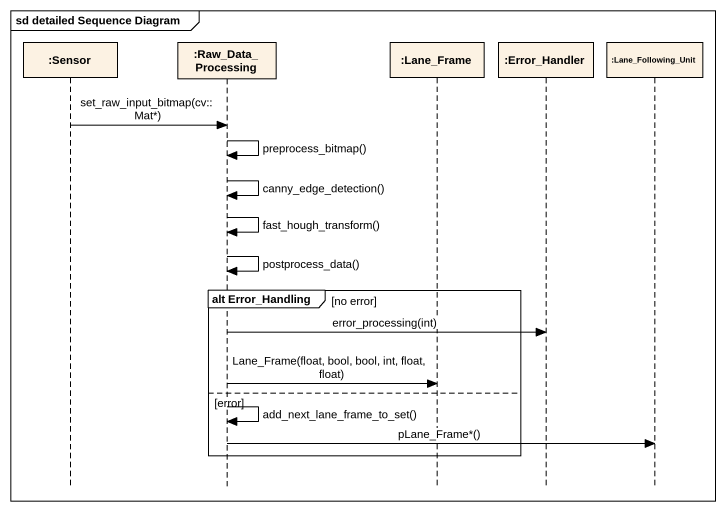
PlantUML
@startuml
mainframe sd detailed Sequence Diagram
hide footbox
participant ":Sensor" as Sensor
participant ":Raw_Data_Processing" as Raw_Data_Processing
participant ":Lane_Frame" as Lane_Frame
participant ":Error_Handler" as Error_Handler
participant ":Lane_Following_Unit" as Lane_Following_Unit

Sensor -> Raw_Data_Processing : set_raw_input_bitmap(cv::Mat*)
Raw_Data_Processing -> Raw_Data_Processing : preprocess_bitmap()
Raw_Data_Processing -> Raw_Data_Processing : canny_edge_detection()
Raw_Data_Processing -> Raw_Data_Processing : fast_hough_transform()
Raw_Data_Processing -> Raw_Data_Processing : postprocess_data()
group alt Error_Handling [no error]
  Raw_Data_Processing -> Error_Handler : error_processing(int)
  Raw_Data_Processing -> Lane_Frame : Lane_Frame(float, bool, bool, int, float, float)
else error
  Raw_Data_Processing -> Raw_Data_Processing : add_next_lane_frame_to_set()
  Raw_Data_Processing -> Lane_Following_Unit : pLane_Frame*()
end
@enduml
